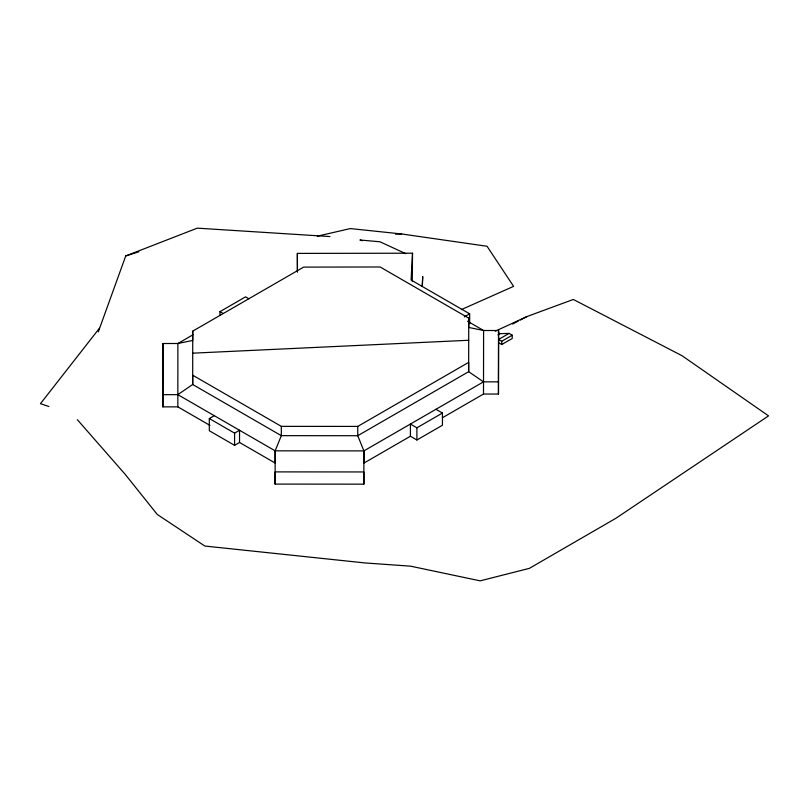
<?xml version="1.0" encoding="UTF-8"?>
<svg xmlns="http://www.w3.org/2000/svg" width="809" height="809" viewBox="0 0 809 809"><rect width="100%" height="100%" fill="white"/><g stroke="black" fill="none" stroke-linecap="round" stroke-linejoin="round"><path stroke-width="1.21" d="M209.976 425.403L177.838 406.856L162.872 406.876L162.922 343.522L177.889 343.491L192.734 340.437L192.734 331.144L303.638 267.112L380.129 266.99L468.745 318.149L468.745 327.453L483.6 330.507L498.566 330.517L498.465 394.054L483.499 394.044L442.422 417.757M162.872 406.876L162.922 343.522M177.838 406.856L177.889 343.491L193.017 334.764M192.734 331.144L192.694 384.497L177.838 394.65L162.872 394.681M498.566 330.517L498.465 381.858L483.499 381.848L468.654 371.685L468.654 362.381L357.75 426.414L357.75 435.717L363.898 450.896L363.858 484.156L275.111 484.095L275.161 450.835L281.32 435.657L281.32 426.363L192.694 375.204L192.694 384.497L281.32 435.657L357.75 435.717L468.654 371.685L468.745 318.149M483.499 394.044L483.6 330.507L467.531 321.234M422.369 286.366L422.713 276.557L422.207 286.234M297.399 271.794L297.368 253.399L412.529 253.207L411.103 280.025L469.655 313.821L469.655 323.6M412.266 281.249L412.529 253.207M98.304 331.872L125.729 255.947L197.285 228.148L329.941 236.562M99.416 328.282L40.45 403.681L48.813 406.472M219.957 315.308L219.957 311.647L245.592 296.842L248.869 298.733M177.838 394.65L275.161 450.835L275.161 463.041L239.535 442.472L234.58 445.334L209.309 430.742L209.309 418.536L214.264 415.674M209.309 418.536L234.58 433.128L239.535 430.277L239.535 442.472M464.315 316.906L469.655 313.821M497.919 334.865L500.023 333.652L509.094 333.399L512.239 335.209L512.239 338.465L501.722 344.543L498.566 342.723M509.094 333.399L498.566 339.467L501.722 341.287L512.239 335.209M275.161 450.835L363.898 450.896L483.499 381.848M410.406 436.243L410.406 424.047L416.908 427.799L442.442 413.055L442.442 425.261L416.908 439.995L410.406 436.243L363.898 463.102L363.898 450.896M512.613 324.045L518.175 321.143M520.399 319.98L527.064 316.511L573.328 299.461L681.997 355.697L768.55 415.877L615.902 518.266L529.379 568.353L480.192 580.852L410.507 566.158L365.233 562.963L204.849 546.045L157.249 514.443L125.152 474.296L77.371 419.709M495.26 331.205L527.064 316.511M461.373 309.604L513.594 286.366L487.058 246.27L401.628 233.963L350.317 228.573L317.34 236.177M125.729 255.947L138.845 251.801M192.714 353.169L468.704 340.265M395.47 234.226L401.628 233.963M281.32 426.363L357.75 426.414M362.311 240.758L359.924 240L379.957 241.77L405.693 253.652M498.304 332.661L500.023 333.652M435.94 409.303L442.442 413.055M219.957 311.647L223.233 313.538M297.368 253.399L297.459 271.976M501.722 341.287L501.722 344.543M498.465 381.858L498.465 394.054M416.908 427.799L416.908 439.995M363.858 484.156L363.858 471.95L275.111 471.89L275.111 484.095M234.58 433.128L234.58 445.334"/></g></svg>
